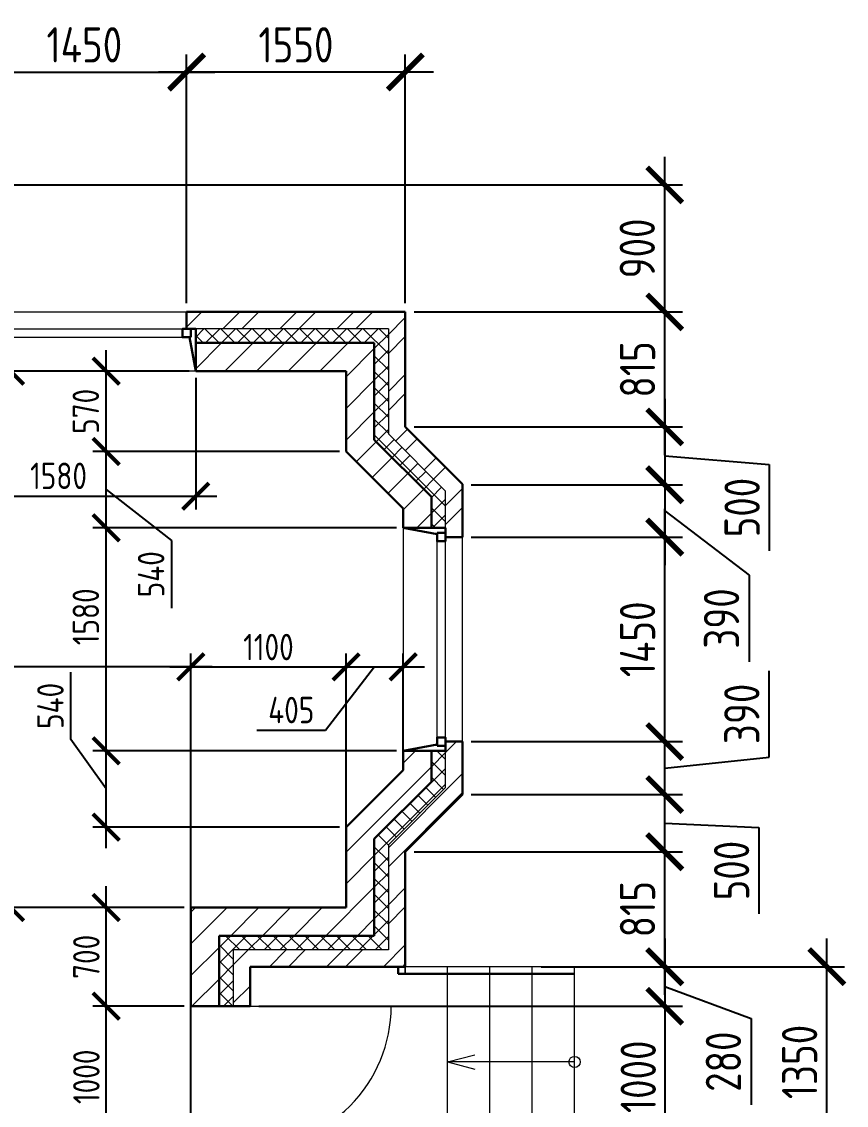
# Model space of a CAD drawing. Header units: millimetres. Extents: x -56498 to 234605, y -296269 to -29969.
# Drawn here: x 93783 to 99628, y -39588 to -31909 of the extents above; entities that cross this region are included whole.
import ezdxf

# ---------------------------------------------------------------- set-up
doc = ezdxf.new("R2010")
doc.units = ezdxf.units.MM
doc.header["$LTSCALE"] = 100
doc.header["$PDMODE"] = 35
for name, color, linetype, lineweight in [('0.3', 7, 'Continuous', 30), ('Розміри 0.09', 5, 'Continuous', 9), ('Тонкі 0.18', 142, 'Continuous', 18), ('Штрихування 0.09', 253, 'Continuous', 9)]:
    doc.layers.add(name, color=color, linetype=linetype, lineweight=lineweight)
doc.styles.add('GOST 2.304', font='CS_Gost2304.shx')
doc.dimstyles.new('SPDS', dxfattribs={"dimscale": 100, "dimtxt": 2.5, "dimasz": 2.5, "dimexe": 1.25, "dimexo": 0.625, "dimtad": 1, "dimrnd": 0.001, "dimtxsty": 'GOST 2.304', "dimblk": 'ARCHTICK', "dimcen": 2.5, "dimdle": 2, "dimadec": 0, "dimazin": 2, "dimtfac": 0.75, "dimtmove": 1, "dimatfit": 3, "dimfxl": 0, "dimtolj": 1, "dimarcsym": 0})
pattern_1 = [(45, (0, 59424.92), (-112.2532, 112.2532), [])]
pattern_2 = [(45, (0, 59424.92), (-56.1266, 56.1266), []), (135, (0, 59424.92), (-56.1266, -56.1266), [])]
pattern_3 = [(45, (0, 59424.92), (-202.05576, 202.05576), []), (45, (134.7, 59424.92), (-202.05576, 202.05576), [])]

# ---------------------------------------------------------------- blocks, each defined once
blk = doc.blocks.new('_ArchTick')
at = {"color": 0, "linetype": 'ByBlock', "const_width": 0.15}
blk.add_lwpolyline([(-0.5, -0.5), (0.5, 0.5)], dxfattribs=at)
blk = doc.blocks.new('*D934')
at = {"layer": 'Defpoints', "color": 0, "transparency": 16777216}
for p in [(97702.3, -38605.4), (99490.2, -38605.4), (97702.3, -39955.4)]:
    blk.add_point(p, dxfattribs=at)
at = {"layer": 'Розміри 0.09', "color": 0, "lineweight": -2, "transparency": 16777216}
for p, q in [((99490.2, -40155.4), (99490.2, -38405.4)), ((97764.8, -38605.4), (99615.2, -38605.4)), ((97764.8, -39955.4), (99615.2, -39955.4))]:
    blk.add_line(p, q, dxfattribs=at)
at = {"layer": 'Розміри 0.09', "color": 0, "lineweight": -2, "transparency": 16777216, "xscale": 250, "yscale": 250, "zscale": 250}
for p, rotation in [((99490.2, -38605.4), 90), ((99490.2, -39955.4), 270)]:
    blk.add_blockref('_ArchTick', p, dxfattribs=dict(at, rotation=rotation))
at = {"layer": 'Розміри 0.09', "color": 0, "transparency": 16777216, "insert": (99297.5, -39280.4), "char_height": 250, "attachment_point": 5, "rotation": 90, "style": 'GOST 2.304'}
blk.add_mtext('\\A1;1350', dxfattribs=at)
blk = doc.blocks.new('*D935')
at = {"layer": 'Defpoints', "color": 0, "transparency": 16777216}
for p in [(96907.3, -35560.4), (98341.3, -35560.4), (96907.3, -37010.4)]:
    blk.add_point(p, dxfattribs=at)
at = {"layer": 'Розміри 0.09', "color": 0, "lineweight": -2, "transparency": 16777216}
for p, q in [((98341.3, -37210.4), (98341.3, -35360.4)), ((96969.8, -35560.4), (98466.3, -35560.4)), ((96969.8, -37010.4), (98466.3, -37010.4))]:
    blk.add_line(p, q, dxfattribs=at)
at = {"layer": 'Розміри 0.09', "color": 0, "lineweight": -2, "transparency": 16777216, "xscale": 250, "yscale": 250, "zscale": 250}
for p, rotation in [((98341.3, -35560.4), 90), ((98341.3, -37010.4), 270)]:
    blk.add_blockref('_ArchTick', p, dxfattribs=dict(at, rotation=rotation))
at = {"layer": 'Розміри 0.09', "color": 0, "transparency": 16777216, "insert": (98148.6, -36285.4), "char_height": 250, "attachment_point": 5, "rotation": 90, "style": 'GOST 2.304'}
blk.add_mtext('\\A1;1450', dxfattribs=at)
blk = doc.blocks.new('*D936')
at = {"layer": 'Defpoints', "color": 0, "transparency": 16777216}
for p in [(96502.3, -37790.4), (98341.3, -37790.4), (97402.3, -38605.4)]:
    blk.add_point(p, dxfattribs=at)
at = {"layer": 'Розміри 0.09', "color": 0, "lineweight": -2, "transparency": 16777216}
for p, q in [((98341.3, -38805.4), (98341.3, -37590.4)), ((96564.8, -37790.4), (98466.3, -37790.4)), ((97464.8, -38605.4), (98466.3, -38605.4))]:
    blk.add_line(p, q, dxfattribs=at)
at = {"layer": 'Розміри 0.09', "color": 0, "lineweight": -2, "transparency": 16777216, "xscale": 250, "yscale": 250, "zscale": 250}
for p, rotation in [((98341.3, -37790.4), 90), ((98341.3, -38605.4), 270)]:
    blk.add_blockref('_ArchTick', p, dxfattribs=dict(at, rotation=rotation))
at = {"layer": 'Розміри 0.09', "color": 0, "transparency": 16777216, "insert": (98148.6, -38197.9), "char_height": 250, "attachment_point": 5, "rotation": 90, "style": 'GOST 2.304'}
blk.add_mtext('\\A1;815', dxfattribs=at)
blk = doc.blocks.new('*D937')
at = {"layer": 'Defpoints', "color": 0, "transparency": 16777216}
for p in [(96907.3, -37385.4), (98341.3, -37385.4), (96502.3, -37790.4)]:
    blk.add_point(p, dxfattribs=at)
at = {"layer": 'Розміри 0.09', "color": 0, "lineweight": -2, "transparency": 16777216}
for p, q in [((98341.3, -37990.4), (98341.3, -37185.4)), ((96969.8, -37385.4), (98466.3, -37385.4)), ((98341.3, -37587.9), (99008, -37618)), ((99008, -37618), (99008, -38230.5)), ((96564.8, -37790.4), (98466.3, -37790.4))]:
    blk.add_line(p, q, dxfattribs=at)
at = {"layer": 'Розміри 0.09', "color": 0, "lineweight": -2, "transparency": 16777216, "xscale": 250, "yscale": 250, "zscale": 250}
for p, rotation in [((98341.3, -37385.4), 90), ((98341.3, -37790.4), 270)]:
    blk.add_blockref('_ArchTick', p, dxfattribs=dict(at, rotation=rotation))
at = {"layer": 'Розміри 0.09', "color": 0, "transparency": 16777216, "insert": (98815.3, -37924.2), "char_height": 250, "attachment_point": 5, "rotation": 90, "style": 'GOST 2.304'}
blk.add_mtext('\\A1;500', dxfattribs=at)
blk = doc.blocks.new('*D938')
at = {"layer": 'Defpoints', "color": 0, "transparency": 16777216}
for p in [(96907.3, -37010.4), (98341.3, -37010.4), (96907.3, -37385.4)]:
    blk.add_point(p, dxfattribs=at)
at = {"layer": 'Розміри 0.09', "color": 0, "lineweight": -2, "transparency": 16777216}
for p, q in [((99082.5, -37120.1), (99082.5, -36507.6)), ((98341.3, -37585.4), (98341.3, -36810.4)), ((96969.8, -37010.4), (98466.3, -37010.4)), ((98341.3, -37197.9), (99082.5, -37120.1)), ((96969.8, -37385.4), (98466.3, -37385.4))]:
    blk.add_line(p, q, dxfattribs=at)
at = {"layer": 'Розміри 0.09', "color": 0, "lineweight": -2, "transparency": 16777216, "xscale": 250, "yscale": 250, "zscale": 250}
for p, rotation in [((98341.3, -37010.4), 90), ((98341.3, -37385.4), 270)]:
    blk.add_blockref('_ArchTick', p, dxfattribs=dict(at, rotation=rotation))
at = {"layer": 'Розміри 0.09', "color": 0, "transparency": 16777216, "insert": (98887.8, -36813.9), "char_height": 250, "attachment_point": 5, "rotation": 90, "style": 'GOST 2.304'}
blk.add_mtext('\\A1;390', dxfattribs=at)
blk = doc.blocks.new('*D939')
at = {"layer": 'Defpoints', "color": 0, "transparency": 16777216}
for p in [(96502.3, -34780.5), (96907.3, -35190.5), (98341.3, -35190.5)]:
    blk.add_point(p, dxfattribs=at)
at = {"layer": 'Розміри 0.09', "color": 0, "lineweight": -2, "transparency": 16777216}
for p, q in [((98341.3, -34580.5), (98341.3, -35390.5)), ((96564.8, -34780.5), (98466.3, -34780.5)), ((98341.3, -34985.5), (99082.5, -35045.8)), ((99082.5, -35045.8), (99082.5, -35658.3)), ((96969.8, -35190.5), (98466.3, -35190.5))]:
    blk.add_line(p, q, dxfattribs=at)
at = {"layer": 'Розміри 0.09', "color": 0, "lineweight": -2, "transparency": 16777216, "xscale": 250, "yscale": 250, "zscale": 250}
for p, rotation in [((98341.3, -34780.5), 90), ((98341.3, -35190.5), 270)]:
    blk.add_blockref('_ArchTick', p, dxfattribs=dict(at, rotation=rotation))
at = {"layer": 'Розміри 0.09', "color": 0, "transparency": 16777216, "insert": (98889.8, -35352), "char_height": 250, "attachment_point": 5, "rotation": 90, "style": 'GOST 2.304'}
blk.add_mtext('\\A1;500', dxfattribs=at)
blk = doc.blocks.new('*D940')
at = {"layer": 'Defpoints', "color": 0, "transparency": 16777216}
for p in [(96907.3, -35190.5), (96907.3, -35560.4), (98341.3, -35560.4)]:
    blk.add_point(p, dxfattribs=at)
at = {"layer": 'Розміри 0.09', "color": 0, "lineweight": -2, "transparency": 16777216}
for p, q in [((98341.3, -34990.5), (98341.3, -35760.4)), ((96969.8, -35190.5), (98466.3, -35190.5)), ((98341.3, -35375.5), (98938.8, -35831.7)), ((96969.8, -35560.4), (98466.3, -35560.4)), ((98938.8, -35831.7), (98938.8, -36444.2))]:
    blk.add_line(p, q, dxfattribs=at)
at = {"layer": 'Розміри 0.09', "color": 0, "lineweight": -2, "transparency": 16777216, "xscale": 250, "yscale": 250, "zscale": 250}
for p, rotation in [((98341.3, -35190.5), 90), ((98341.3, -35560.4), 270)]:
    blk.add_blockref('_ArchTick', p, dxfattribs=dict(at, rotation=rotation))
at = {"layer": 'Розміри 0.09', "color": 0, "transparency": 16777216, "insert": (98744.1, -36137.9), "char_height": 250, "attachment_point": 5, "rotation": 90, "style": 'GOST 2.304'}
blk.add_mtext('\\A1;390', dxfattribs=at)
blk = doc.blocks.new('*D941')
at = {"layer": 'Defpoints', "color": 0, "transparency": 16777216}
for p in [(96502.3, -33965.4), (98341.3, -33965.4), (96502.3, -34780.5)]:
    blk.add_point(p, dxfattribs=at)
at = {"layer": 'Розміри 0.09', "color": 0, "lineweight": -2, "transparency": 16777216}
for p, q in [((98341.3, -34980.5), (98341.3, -33765.4)), ((96564.8, -33965.4), (98466.3, -33965.4)), ((96564.8, -34780.5), (98466.3, -34780.5))]:
    blk.add_line(p, q, dxfattribs=at)
at = {"layer": 'Розміри 0.09', "color": 0, "lineweight": -2, "transparency": 16777216, "xscale": 250, "yscale": 250, "zscale": 250}
for p, rotation in [((98341.3, -33965.4), 90), ((98341.3, -34780.5), 270)]:
    blk.add_blockref('_ArchTick', p, dxfattribs=dict(at, rotation=rotation))
at = {"layer": 'Розміри 0.09', "color": 0, "transparency": 16777216, "insert": (98148.6, -34373), "char_height": 250, "attachment_point": 5, "rotation": 90, "style": 'GOST 2.304'}
blk.add_mtext('\\A1;815', dxfattribs=at)
blk = doc.blocks.new('*D942')
at = {"layer": 'Defpoints', "color": 0, "transparency": 16777216}
for p in [(89002.3, -33065.4), (98341.3, -33065.4), (96502.3, -33965.4)]:
    blk.add_point(p, dxfattribs=at)
at = {"layer": 'Розміри 0.09', "color": 0, "lineweight": -2, "transparency": 16777216}
for p, q in [((98341.3, -34165.4), (98341.3, -32865.4)), ((89064.8, -33065.4), (98466.3, -33065.4)), ((96564.8, -33965.4), (98466.3, -33965.4))]:
    blk.add_line(p, q, dxfattribs=at)
at = {"layer": 'Розміри 0.09', "color": 0, "lineweight": -2, "transparency": 16777216, "xscale": 250, "yscale": 250, "zscale": 250}
for p, rotation in [((98341.3, -33065.4), 90), ((98341.3, -33965.4), 270)]:
    blk.add_blockref('_ArchTick', p, dxfattribs=dict(at, rotation=rotation))
at = {"layer": 'Розміри 0.09', "color": 0, "transparency": 16777216, "insert": (98146.6, -33515.4), "char_height": 250, "attachment_point": 5, "rotation": 90, "style": 'GOST 2.304'}
blk.add_mtext('\\A1;900', dxfattribs=at)
blk = doc.blocks.new('*D943')
at = {"layer": 'Defpoints', "color": 0, "transparency": 16777216}
for p in [(97402.3, -38605.4), (95402.3, -38885.4), (98341.3, -38885.4)]:
    blk.add_point(p, dxfattribs=at)
at = {"layer": 'Розміри 0.09', "color": 0, "lineweight": -2, "transparency": 16777216}
for p, q in [((98341.3, -38405.4), (98341.3, -39085.4)), ((97464.8, -38605.4), (98466.3, -38605.4)), ((98341.3, -38745.4), (98954.3, -38971.9)), ((95464.8, -38885.4), (98466.3, -38885.4)), ((98954.3, -38971.9), (98954.3, -39584.4))]:
    blk.add_line(p, q, dxfattribs=at)
at = {"layer": 'Розміри 0.09', "color": 0, "lineweight": -2, "transparency": 16777216, "xscale": 250, "yscale": 250, "zscale": 250}
for p, rotation in [((98341.3, -38605.4), 90), ((98341.3, -38885.4), 270)]:
    blk.add_blockref('_ArchTick', p, dxfattribs=dict(at, rotation=rotation))
at = {"layer": 'Розміри 0.09', "color": 0, "transparency": 16777216, "insert": (98757.1, -39278.2), "char_height": 250, "attachment_point": 5, "rotation": 90, "style": 'GOST 2.304'}
blk.add_mtext('\\A1;280', dxfattribs=at)
blk = doc.blocks.new('*D944')
at = {"layer": 'Defpoints', "color": 0, "transparency": 16777216}
for p in [(95402.3, -38885.4), (95401.2, -39885.4), (98341.3, -39885.4)]:
    blk.add_point(p, dxfattribs=at)
at = {"layer": 'Розміри 0.09', "color": 0, "lineweight": -2, "transparency": 16777216}
for p, q in [((98341.3, -38685.4), (98341.3, -40085.4)), ((95464.8, -38885.4), (98466.3, -38885.4)), ((95463.7, -39885.4), (98466.3, -39885.4))]:
    blk.add_line(p, q, dxfattribs=at)
at = {"layer": 'Розміри 0.09', "color": 0, "lineweight": -2, "transparency": 16777216, "xscale": 250, "yscale": 250, "zscale": 250}
for p, rotation in [((98341.3, -38885.4), 90), ((98341.3, -39885.4), 270)]:
    blk.add_blockref('_ArchTick', p, dxfattribs=dict(at, rotation=rotation))
at = {"layer": 'Розміри 0.09', "color": 0, "transparency": 16777216, "insert": (98153.8, -39385.4), "char_height": 250, "attachment_point": 5, "rotation": 90, "style": 'GOST 2.304'}
blk.add_mtext('\\A1;1000', dxfattribs=at)
blk = doc.blocks.new('*D912')
at = {"layer": 'Defpoints', "color": 0, "transparency": 16777216}
for p in [(94952.3, -32265.4), (94952.3, -33965.4), (96502.3, -33965.4)]:
    blk.add_point(p, dxfattribs=at)
at = {"layer": 'Розміри 0.09', "color": 0, "lineweight": -2, "transparency": 16777216}
for p, q in [((94952.3, -33902.9), (94952.3, -32140.4)), ((96502.3, -33902.9), (96502.3, -32140.4)), ((96702.3, -32265.4), (94752.3, -32265.4))]:
    blk.add_line(p, q, dxfattribs=at)
at = {"layer": 'Розміри 0.09', "color": 0, "lineweight": -2, "transparency": 16777216, "xscale": 250, "yscale": 250, "zscale": 250, "rotation": 180}
blk.add_blockref('_ArchTick', (94952.3, -32265.4), dxfattribs=at)
at = {"layer": 'Розміри 0.09', "color": 0, "lineweight": -2, "transparency": 16777216, "xscale": 250, "yscale": 250, "zscale": 250}
blk.add_blockref('_ArchTick', (96502.3, -32265.4), dxfattribs=at)
at = {"layer": 'Розміри 0.09', "color": 0, "transparency": 16777216, "insert": (95727.3, -32072.8), "char_height": 250, "attachment_point": 5, "style": 'GOST 2.304'}
blk.add_mtext('\\A1;1550', dxfattribs=at)
blk = doc.blocks.new('*D913')
at = {"layer": 'Defpoints', "color": 0, "transparency": 16777216}
for p in [(94952.3, -32265.4), (93502.3, -33965.4), (94952.3, -33965.4)]:
    blk.add_point(p, dxfattribs=at)
at = {"layer": 'Розміри 0.09', "color": 0, "lineweight": -2, "transparency": 16777216}
for p, q in [((93502.3, -33902.9), (93502.3, -32140.4)), ((94952.3, -33902.9), (94952.3, -32140.4)), ((93302.3, -32265.4), (95152.3, -32265.4))]:
    blk.add_line(p, q, dxfattribs=at)
at = {"layer": 'Розміри 0.09', "color": 0, "lineweight": -2, "transparency": 16777216, "xscale": 250, "yscale": 250, "zscale": 250, "rotation": 180}
blk.add_blockref('_ArchTick', (93502.3, -32265.4), dxfattribs=at)
at = {"layer": 'Розміри 0.09', "color": 0, "lineweight": -2, "transparency": 16777216, "xscale": 250, "yscale": 250, "zscale": 250}
blk.add_blockref('_ArchTick', (94952.3, -32265.4), dxfattribs=at)
at = {"layer": 'Розміри 0.09', "color": 0, "transparency": 16777216, "insert": (94227.3, -32072.8), "char_height": 250, "attachment_point": 5, "style": 'GOST 2.304'}
blk.add_mtext('\\A1;1450', dxfattribs=at)
blk = doc.blocks.new('*D1214')
at = {"layer": 'Defpoints', "color": 0, "transparency": 16777216}
for p in [(93704.1, -34385.4), (95017.3, -34385.4), (94982.3, -38185.4)]:
    blk.add_point(p, dxfattribs=at)
at = {"layer": 'Розміри 0.09', "color": 0, "lineweight": -2, "transparency": 16777216}
for p, q in [((93704.1, -38335.4), (93704.1, -34235.4)), ((94970.4, -34385.4), (93610.4, -34385.4)), ((94935.4, -38185.4), (93610.4, -38185.4))]:
    blk.add_line(p, q, dxfattribs=at)
at = {"layer": 'Розміри 0.09', "color": 0, "lineweight": -2, "transparency": 16777216, "xscale": 187.5, "yscale": 187.5, "zscale": 187.5}
for p, rotation in [((93704.1, -34385.4), 90), ((93704.1, -38185.4), 270)]:
    blk.add_blockref('_ArchTick', p, dxfattribs=dict(at, rotation=rotation))
at = {"layer": 'Розміри 0.09', "color": 0, "transparency": 16777216, "insert": (93559.6, -36062.6), "char_height": 187.5, "attachment_point": 5, "rotation": 90, "style": 'GOST 2.304'}
blk.add_mtext('\\A1;3800', dxfattribs=at)
blk = doc.blocks.new('*D1215')
at = {"layer": 'Defpoints', "color": 0, "transparency": 16777216}
for p in [(94982.3, -38185.4), (93704.1, -40285.4), (94441.3, -40285.4)]:
    blk.add_point(p, dxfattribs=at)
at = {"layer": 'Розміри 0.09', "color": 0, "lineweight": -2, "transparency": 16777216}
for p, q in [((93704.1, -38035.4), (93704.1, -40435.4)), ((94935.4, -38185.4), (93610.4, -38185.4)), ((94394.4, -40285.4), (93610.4, -40285.4))]:
    blk.add_line(p, q, dxfattribs=at)
at = {"layer": 'Розміри 0.09', "color": 0, "lineweight": -2, "transparency": 16777216, "xscale": 187.5, "yscale": 187.5, "zscale": 187.5}
for p, rotation in [((93704.1, -38185.4), 90), ((93704.1, -40285.4), 270)]:
    blk.add_blockref('_ArchTick', p, dxfattribs=dict(at, rotation=rotation))
at = {"layer": 'Розміри 0.09', "color": 0, "transparency": 16777216, "insert": (93556.2, -39235.4), "char_height": 187.5, "attachment_point": 5, "rotation": 90, "style": 'GOST 2.304'}
blk.add_mtext('\\A1;2100', dxfattribs=at)
blk = doc.blocks.new('*D1225')
at = {"layer": 'Defpoints', "color": 0, "transparency": 16777216}
for p in [(93437.3, -34385.4), (95017.3, -34385.4), (95017.3, -35271.6)]:
    blk.add_point(p, dxfattribs=at)
at = {"layer": 'Розміри 0.09', "color": 0, "lineweight": -2, "transparency": 16777216}
for p, q in [((93437.3, -34432.3), (93437.3, -35365.4)), ((95017.3, -34432.3), (95017.3, -35365.4)), ((93287.3, -35271.6), (95167.3, -35271.6))]:
    blk.add_line(p, q, dxfattribs=at)
at = {"layer": 'Розміри 0.09', "color": 0, "lineweight": -2, "transparency": 16777216, "xscale": 187.5, "yscale": 187.5, "zscale": 187.5, "rotation": 180}
blk.add_blockref('_ArchTick', (93437.3, -35271.6), dxfattribs=at)
at = {"layer": 'Розміри 0.09', "color": 0, "lineweight": -2, "transparency": 16777216, "xscale": 187.5, "yscale": 187.5, "zscale": 187.5}
blk.add_blockref('_ArchTick', (95017.3, -35271.6), dxfattribs=at)
at = {"layer": 'Розміри 0.09', "color": 0, "transparency": 16777216, "insert": (94044.6, -35127.1), "char_height": 187.5, "attachment_point": 5, "style": 'GOST 2.304'}
blk.add_mtext('\\A1;1580', dxfattribs=at)
blk = doc.blocks.new('*D1227')
at = {"layer": 'Defpoints', "color": 0, "transparency": 16777216}
for p in [(94382.3, -38885.4), (94982.3, -38885.4), (94982.3, -39885.4)]:
    blk.add_point(p, dxfattribs=at)
at = {"layer": 'Розміри 0.09', "color": 0, "lineweight": -2, "transparency": 16777216}
for p, q in [((94382.3, -40035.4), (94382.3, -38735.4)), ((94935.4, -38885.4), (94288.5, -38885.4)), ((94935.4, -39885.4), (94288.5, -39885.4))]:
    blk.add_line(p, q, dxfattribs=at)
at = {"layer": 'Розміри 0.09', "color": 0, "lineweight": -2, "transparency": 16777216, "xscale": 187.5, "yscale": 187.5, "zscale": 187.5}
for p, rotation in [((94382.3, -38885.4), 90), ((94382.3, -39885.4), 270)]:
    blk.add_blockref('_ArchTick', p, dxfattribs=dict(at, rotation=rotation))
at = {"layer": 'Розміри 0.09', "color": 0, "transparency": 16777216, "insert": (94241.7, -39385.4), "char_height": 187.5, "attachment_point": 5, "rotation": 90, "style": 'GOST 2.304'}
blk.add_mtext('\\A1;1000', dxfattribs=at)
blk = doc.blocks.new('*D1228')
at = {"layer": 'Defpoints', "color": 0, "transparency": 16777216}
for p in [(94382.3, -38185.4), (94982.3, -38185.4), (94982.3, -38885.4)]:
    blk.add_point(p, dxfattribs=at)
at = {"layer": 'Розміри 0.09', "color": 0, "lineweight": -2, "transparency": 16777216}
for p, q in [((94382.3, -39035.4), (94382.3, -38035.4)), ((94935.4, -38185.4), (94288.5, -38185.4)), ((94935.4, -38885.4), (94288.5, -38885.4))]:
    blk.add_line(p, q, dxfattribs=at)
at = {"layer": 'Розміри 0.09', "color": 0, "lineweight": -2, "transparency": 16777216, "xscale": 187.5, "yscale": 187.5, "zscale": 187.5}
for p, rotation in [((94382.3, -38185.4), 90), ((94382.3, -38885.4), 270)]:
    blk.add_blockref('_ArchTick', p, dxfattribs=dict(at, rotation=rotation))
at = {"layer": 'Розміри 0.09', "color": 0, "transparency": 16777216, "insert": (94241.7, -38535.4), "char_height": 187.5, "attachment_point": 5, "rotation": 90, "style": 'GOST 2.304'}
blk.add_mtext('\\A1;700', dxfattribs=at)
blk = doc.blocks.new('*D1229')
at = {"layer": 'Defpoints', "color": 0, "transparency": 16777216}
for p in [(94382.3, -37075.4), (96487.3, -37075.4), (96082.3, -37616.4)]:
    blk.add_point(p, dxfattribs=at)
at = {"layer": 'Розміри 0.09', "color": 0, "lineweight": -2, "transparency": 16777216}
for p, q in [((94131.4, -36996.4), (94131.4, -36518.2)), ((94382.3, -37766.4), (94382.3, -36925.4)), ((94382.3, -37345.9), (94131.4, -36996.4)), ((96440.4, -37075.4), (94288.5, -37075.4)), ((96035.4, -37616.4), (94288.5, -37616.4))]:
    blk.add_line(p, q, dxfattribs=at)
at = {"layer": 'Розміри 0.09', "color": 0, "lineweight": -2, "transparency": 16777216, "xscale": 187.5, "yscale": 187.5, "zscale": 187.5}
for p, rotation in [((94382.3, -37075.4), 90), ((94382.3, -37616.4), 270)]:
    blk.add_blockref('_ArchTick', p, dxfattribs=dict(at, rotation=rotation))
at = {"layer": 'Розміри 0.09', "color": 0, "transparency": 16777216, "insert": (93986.9, -36757.3), "char_height": 187.5, "attachment_point": 5, "rotation": 90, "style": 'GOST 2.304'}
blk.add_mtext('\\A1;540', dxfattribs=at)
blk = doc.blocks.new('*D1230')
at = {"layer": 'Defpoints', "color": 0, "transparency": 16777216}
for p in [(94382.3, -35495.4), (96487.3, -35495.4), (96487.3, -37075.4)]:
    blk.add_point(p, dxfattribs=at)
at = {"layer": 'Розміри 0.09', "color": 0, "lineweight": -2, "transparency": 16777216}
for p, q in [((94382.3, -37225.4), (94382.3, -35345.4)), ((96440.4, -35495.4), (94288.5, -35495.4)), ((96440.4, -37075.4), (94288.5, -37075.4))]:
    blk.add_line(p, q, dxfattribs=at)
at = {"layer": 'Розміри 0.09', "color": 0, "lineweight": -2, "transparency": 16777216, "xscale": 187.5, "yscale": 187.5, "zscale": 187.5}
for p, rotation in [((94382.3, -35495.4), 90), ((94382.3, -37075.4), 270)]:
    blk.add_blockref('_ArchTick', p, dxfattribs=dict(at, rotation=rotation))
at = {"layer": 'Розміри 0.09', "color": 0, "transparency": 16777216, "insert": (94237.8, -36125.8), "char_height": 187.5, "attachment_point": 5, "rotation": 90, "style": 'GOST 2.304'}
blk.add_mtext('\\A1;1580', dxfattribs=at)
blk = doc.blocks.new('*D1231')
at = {"layer": 'Defpoints', "color": 0, "transparency": 16777216}
for p in [(94382.3, -34954.4), (96082.3, -34954.4), (96487.3, -35495.4)]:
    blk.add_point(p, dxfattribs=at)
at = {"layer": 'Розміри 0.09', "color": 0, "lineweight": -2, "transparency": 16777216}
for p, q in [((94382.3, -35645.4), (94382.3, -34804.4)), ((96035.4, -34954.4), (94288.5, -34954.4)), ((94382.3, -35224.9), (94845.2, -35585.4)), ((96440.4, -35495.4), (94288.5, -35495.4)), ((94845.2, -35585.4), (94845.2, -36063.5))]:
    blk.add_line(p, q, dxfattribs=at)
at = {"layer": 'Розміри 0.09', "color": 0, "lineweight": -2, "transparency": 16777216, "xscale": 187.5, "yscale": 187.5, "zscale": 187.5}
for p, rotation in [((94382.3, -34954.4), 90), ((94382.3, -35495.4), 270)]:
    blk.add_blockref('_ArchTick', p, dxfattribs=dict(at, rotation=rotation))
at = {"layer": 'Розміри 0.09', "color": 0, "transparency": 16777216, "insert": (94700.7, -35824.4), "char_height": 187.5, "attachment_point": 5, "rotation": 90, "style": 'GOST 2.304'}
blk.add_mtext('\\A1;540', dxfattribs=at)
blk = doc.blocks.new('*D1232')
at = {"layer": 'Defpoints', "color": 0, "transparency": 16777216}
for p in [(94382.3, -34385.4), (95017.3, -34385.4), (96082.3, -34954.4)]:
    blk.add_point(p, dxfattribs=at)
at = {"layer": 'Розміри 0.09', "color": 0, "lineweight": -2, "transparency": 16777216}
for p, q in [((94382.3, -35104.4), (94382.3, -34235.4)), ((94970.4, -34385.4), (94288.5, -34385.4)), ((96035.4, -34954.4), (94288.5, -34954.4))]:
    blk.add_line(p, q, dxfattribs=at)
at = {"layer": 'Розміри 0.09', "color": 0, "lineweight": -2, "transparency": 16777216, "xscale": 187.5, "yscale": 187.5, "zscale": 187.5}
for p, rotation in [((94382.3, -34385.4), 90), ((94382.3, -34954.4), 270)]:
    blk.add_blockref('_ArchTick', p, dxfattribs=dict(at, rotation=rotation))
at = {"layer": 'Розміри 0.09', "color": 0, "transparency": 16777216, "insert": (94237.8, -34669.9), "char_height": 187.5, "attachment_point": 5, "rotation": 90, "style": 'GOST 2.304'}
blk.add_mtext('\\A1;570', dxfattribs=at)
blk = doc.blocks.new('*D1234')
at = {"layer": 'Defpoints', "color": 0, "transparency": 16777216}
for p in [(94441.3, -40285.4), (93704.1, -40485.4), (94027.6, -40485.4)]:
    blk.add_point(p, dxfattribs=at)
at = {"layer": 'Розміри 0.09', "color": 0, "lineweight": -2, "transparency": 16777216}
for p, q in [((93237, -39983.1), (93237, -39523.7)), ((93704.1, -40385.4), (93237, -39983.1)), ((93704.1, -40135.4), (93704.1, -40635.4)), ((94394.4, -40285.4), (93610.4, -40285.4)), ((93980.7, -40485.4), (93610.4, -40485.4))]:
    blk.add_line(p, q, dxfattribs=at)
at = {"layer": 'Розміри 0.09', "color": 0, "lineweight": -2, "transparency": 16777216, "xscale": 187.5, "yscale": 187.5, "zscale": 187.5}
for p, rotation in [((93704.1, -40285.4), 90), ((93704.1, -40485.4), 270)]:
    blk.add_blockref('_ArchTick', p, dxfattribs=dict(at, rotation=rotation))
at = {"layer": 'Розміри 0.09', "color": 0, "transparency": 16777216, "insert": (93089.1, -39753.4), "char_height": 187.5, "attachment_point": 5, "rotation": 90, "style": 'GOST 2.304'}
blk.add_mtext('\\A1;200', dxfattribs=at)
blk = doc.blocks.new('*D1235')
at = {"layer": 'Defpoints', "color": 0, "transparency": 16777216}
for p in [(85782.3, -36480.7), (85782.3, -40285.4), (94982.3, -40285.4)]:
    blk.add_point(p, dxfattribs=at)
at = {"layer": 'Розміри 0.09', "color": 0, "lineweight": -2, "transparency": 16777216}
for p, q in [((85782.3, -40238.6), (85782.3, -36387)), ((94982.3, -40238.6), (94982.3, -36387)), ((95132.3, -36480.7), (85632.3, -36480.7))]:
    blk.add_line(p, q, dxfattribs=at)
at = {"layer": 'Розміри 0.09', "color": 0, "lineweight": -2, "transparency": 16777216, "xscale": 187.5, "yscale": 187.5, "zscale": 187.5, "rotation": 180}
blk.add_blockref('_ArchTick', (85782.3, -36480.7), dxfattribs=at)
at = {"layer": 'Розміри 0.09', "color": 0, "lineweight": -2, "transparency": 16777216, "xscale": 187.5, "yscale": 187.5, "zscale": 187.5}
blk.add_blockref('_ArchTick', (94982.3, -36480.7), dxfattribs=at)
at = {"layer": 'Розміри 0.09', "color": 0, "transparency": 16777216, "insert": (90382.3, -36327.4), "char_height": 187.5, "attachment_point": 5, "style": 'GOST 2.304'}
blk.add_mtext('\\A1;9200', dxfattribs=at)
blk = doc.blocks.new('*D1236')
at = {"layer": 'Defpoints', "color": 0, "transparency": 16777216}
for p in [(96082.3, -36480.7), (96082.3, -38185.4), (94982.3, -40285.4)]:
    blk.add_point(p, dxfattribs=at)
at = {"layer": 'Розміри 0.09', "color": 0, "lineweight": -2, "transparency": 16777216}
for p, q in [((94982.3, -40238.6), (94982.3, -36387)), ((96082.3, -38138.6), (96082.3, -36387)), ((94832.3, -36480.7), (96232.3, -36480.7))]:
    blk.add_line(p, q, dxfattribs=at)
at = {"layer": 'Розміри 0.09', "color": 0, "lineweight": -2, "transparency": 16777216, "xscale": 187.5, "yscale": 187.5, "zscale": 187.5, "rotation": 180}
blk.add_blockref('_ArchTick', (94982.3, -36480.7), dxfattribs=at)
at = {"layer": 'Розміри 0.09', "color": 0, "lineweight": -2, "transparency": 16777216, "xscale": 187.5, "yscale": 187.5, "zscale": 187.5}
blk.add_blockref('_ArchTick', (96082.3, -36480.7), dxfattribs=at)
at = {"layer": 'Розміри 0.09', "color": 0, "transparency": 16777216, "insert": (95532.3, -36340.1), "char_height": 187.5, "attachment_point": 5, "style": 'GOST 2.304'}
blk.add_mtext('\\A1;1100', dxfattribs=at)
blk = doc.blocks.new('*D1237')
at = {"layer": 'Defpoints', "color": 0, "transparency": 16777216}
for p in [(96487.3, -36480.7), (96487.3, -37210.8), (96082.3, -38185.4)]:
    blk.add_point(p, dxfattribs=at)
at = {"layer": 'Розміри 0.09', "color": 0, "lineweight": -2, "transparency": 16777216}
for p, q in [((96082.3, -38138.6), (96082.3, -36387)), ((96487.3, -37164), (96487.3, -36387)), ((95932.3, -36480.7), (96637.3, -36480.7)), ((96284.8, -36480.7), (95936.9, -36931.1)), ((95936.9, -36931.1), (95451, -36931.1))]:
    blk.add_line(p, q, dxfattribs=at)
at = {"layer": 'Розміри 0.09', "color": 0, "lineweight": -2, "transparency": 16777216, "xscale": 187.5, "yscale": 187.5, "zscale": 187.5, "rotation": 180}
blk.add_blockref('_ArchTick', (96082.3, -36480.7), dxfattribs=at)
at = {"layer": 'Розміри 0.09', "color": 0, "lineweight": -2, "transparency": 16777216, "xscale": 187.5, "yscale": 187.5, "zscale": 187.5}
blk.add_blockref('_ArchTick', (96487.3, -36480.7), dxfattribs=at)
at = {"layer": 'Розміри 0.09', "color": 0, "transparency": 16777216, "insert": (95694, -36786.6), "char_height": 187.5, "attachment_point": 5, "style": 'GOST 2.304'}
blk.add_mtext('\\A1;405', dxfattribs=at)

msp = doc.modelspace()

# ---------------------------------------------------------------- hatches: boundary and pattern name
at = {"layer": 'Штрихування 0.09'}
h = msp.add_hatch(dxfattribs=at)
h.set_pattern_fill('ANSI32', color=256, scale=30, style=0)
h.set_pattern_definition(pattern_3)
h.paths.add_polyline_path([(96502.29, -33965.435), (94952.289, -33965.435), (94952.289, -34085.435), (94982.289, -34085.435), (95017.289, -34085.435), (96382.29, -34085.435), (96382.29, -34830.179), (96787.284, -35235.181), (96787.284, -35495.435), (96787.284, -35560.435), (96907.284, -35560.435), (96907.284, -35185.476), (96502.29, -34780.474)])
h = msp.add_hatch(dxfattribs=at)
h.set_pattern_fill('ANSI37', color=256, scale=25, style=0)
h.set_pattern_definition(pattern_2)
h.paths.add_polyline_path([(96382.29, -34085.435), (95017.289, -34085.435), (95017.289, -34185.435), (96282.29, -34185.435), (96282.29, -34871.6), (96687.284, -35276.602), (96687.284, -35495.435), (96787.284, -35495.435), (96787.284, -35235.181), (96382.29, -34830.179)])
h = msp.add_hatch(dxfattribs=at)
h.set_pattern_fill('ANSI31', color=256, scale=50, style=0)
h.set_pattern_definition(pattern_1)
h.paths.add_polyline_path([(96282.29, -34185.435), (95017.289, -34185.435), (95017.289, -34385.435), (96082.29, -34385.435), (96082.29, -34954.441), (96487.284, -35359.443), (96487.284, -35495.435), (96687.284, -35495.435), (96687.284, -35276.602), (96282.29, -34871.6)])
h = msp.add_hatch(dxfattribs=at)
h.set_pattern_fill('ANSI32', color=256, scale=30, style=0)
h.set_pattern_definition(pattern_3)
h.paths.add_polyline_path([(95282.29, -38885.435), (95402.29, -38885.435), (95402.29, -38605.435), (96502.29, -38605.435), (96502.29, -37790.396), (96907.284, -37385.395), (96907.284, -37010.435), (96787.284, -37010.435), (96787.284, -37335.69), (96382.29, -37740.692), (96382.29, -38485.435), (95282.29, -38485.435)])
h = msp.add_hatch(dxfattribs=at)
h.set_pattern_fill('ANSI31', color=256, scale=50, style=0)
h.set_pattern_definition(pattern_1)
h.paths.add_polyline_path([(94982.29, -38885.435), (95182.29, -38885.435), (95182.29, -38385.435), (96282.29, -38385.435), (96282.29, -37699.27), (96687.284, -37294.268), (96687.284, -37075.435), (96487.284, -37075.435), (96487.284, -37211.426), (96082.29, -37616.427), (96082.29, -38185.435), (94982.29, -38185.435)])
h = msp.add_hatch(dxfattribs=at)
h.set_pattern_fill('ANSI37', color=256, scale=25, style=0)
h.set_pattern_definition(pattern_2)
h.paths.add_polyline_path([(95182.29, -38885.435), (95282.29, -38885.435), (95282.29, -38485.435), (96382.29, -38485.435), (96382.29, -37740.692), (96787.284, -37335.69), (96787.284, -37075.435), (96687.284, -37075.435), (96687.284, -37294.268), (96282.29, -37699.27), (96282.29, -38385.435), (95182.29, -38385.435)])

# ---------------------------------------------------------------- linework, layer by layer
at = {"layer": '0.3'}
for p, q in [((96502.29, -33965.435), (94952.289, -33965.435)), ((94952.289, -33965.435), (94952.289, -34085.435)), ((96502.29, -33965.435), (96502.29, -34780.474)), ((95017.289, -34085.435), (94952.289, -34085.435)), ((95017.289, -34385.435), (95017.289, -34085.435)), ((94972.289, -34145.435), (95017.289, -34385.435)), ((96282.29, -34185.435), (95017.289, -34185.435)), ((96282.29, -34185.435), (96282.29, -34871.6)), ((96082.29, -34385.435), (95017.289, -34385.435)), ((96082.29, -34385.435), (96082.29, -34954.441)), ((96907.284, -35185.476), (96502.29, -34780.474)), ((96687.284, -35276.602), (96282.29, -34871.6)), ((96487.284, -35359.443), (96082.29, -34954.441)), ((96907.284, -35560.435), (96907.284, -35185.476)), ((96687.284, -35495.435), (96687.284, -35276.602)), ((96487.284, -35495.435), (96487.284, -35359.443)), ((96487.284, -35495.435), (96787.284, -35495.435)), ((96727.284, -35540.435), (96487.284, -35495.435)), ((96787.284, -35495.435), (96787.284, -35560.435)), ((96907.284, -35560.435), (96787.284, -35560.435)), ((96907.284, -37010.435), (96787.284, -37010.435)), ((96787.284, -37075.435), (96787.284, -37010.435)), ((96907.284, -37385.395), (96907.284, -37010.435)), ((96727.284, -37030.435), (96487.284, -37075.435)), ((96487.284, -37211.426), (96487.284, -37075.435)), ((96487.284, -37075.435), (96787.284, -37075.435)), ((96687.284, -37294.268), (96687.284, -37075.435)), ((96082.29, -37616.427), (96487.284, -37211.426)), ((96282.29, -37699.27), (96687.284, -37294.268)), ((96502.29, -37790.396), (96907.284, -37385.395)), ((96082.29, -37616.427), (96082.29, -38185.435)), ((96282.29, -37699.27), (96282.29, -38385.435)), ((96502.29, -37790.396), (96502.29, -38605.435)), ((96082.29, -38185.435), (94982.29, -38185.435)), ((94982.29, -38185.435), (94982.29, -38885.435)), ((96282.29, -38385.435), (95182.29, -38385.435)), ((95182.29, -38385.435), (95182.29, -38885.435)), ((96502.29, -38605.435), (95402.29, -38605.435)), ((95402.29, -38605.435), (95402.29, -38885.435)), ((96452.29, -38655.435), (96452.29, -38605.435)), ((97702.29, -38655.435), (96452.29, -38655.435)), ((95402.29, -38885.435), (94982.29, -38885.435))]:
    msp.add_line(p, q, dxfattribs=at)
for points in [[(94982.289, -34145.435), (94982.289, -34085.435), (94922.289, -34085.435), (94922.289, -34145.435)], [(96727.284, -35530.435), (96787.284, -35530.435), (96787.284, -35590.435), (96727.284, -35590.435)], [(96727.284, -37040.435), (96787.284, -37040.435), (96787.284, -36980.435), (96727.284, -36980.435)]]:
    msp.add_lwpolyline(points, close=True, dxfattribs=at)
at = {"layer": 'Тонкі 0.18'}
for p, q in [((93502.286, -33965.435), (94952.289, -33965.435)), ((93532.286, -34085.435), (94922.289, -34085.435)), ((96382.29, -34085.435), (95017.289, -34085.435)), ((96382.29, -34085.435), (96382.29, -34830.179)), ((93532.286, -34145.435), (94922.289, -34145.435)), ((95017.289, -34385.435), (93437.286, -34385.435)), ((96787.284, -35235.181), (96382.29, -34830.179)), ((96787.284, -35495.435), (96787.284, -35235.181)), ((96487.284, -35495.435), (96487.284, -37075.435)), ((96727.284, -36980.435), (96727.284, -35590.435)), ((96787.284, -36980.435), (96787.284, -35590.435)), ((96907.284, -37010.435), (96907.284, -35560.435)), ((96787.284, -37335.69), (96787.284, -37075.435)), ((96382.29, -37740.692), (96787.284, -37335.69)), ((96382.29, -37740.692), (96382.29, -38485.435)), ((96382.29, -38485.435), (95282.29, -38485.435)), ((95282.29, -38485.435), (95282.29, -38888.203)), ((96502.29, -38605.435), (96502.29, -38655.435)), ((97702.29, -38605.435), (96502.29, -38605.435)), ((96502.29, -38655.435), (96502.29, -38605.435)), ((96802.29, -39955.435), (96802.29, -38605.435)), ((97102.29, -39955.435), (97102.29, -38605.435)), ((97402.29, -39955.435), (97402.29, -38605.435)), ((97702.29, -39955.435), (97702.29, -38605.435)), ((96802.29, -39280.435), (96995.476, -39228.671)), ((97702.29, -39280.435), (96802.29, -39280.435)), ((96802.29, -39280.435), (96995.476, -39332.199))]:
    msp.add_line(p, q, dxfattribs=at)
at = {"layer": 'Тонкі 0.18', "ltscale": 0.5}
msp.add_line((95402.29, -38885.435), (96402.29, -38885.435), dxfattribs=at)
at = {"layer": 'Тонкі 0.18'}
msp.add_circle((97702.29, -39280.435), 40, dxfattribs=at)
at = {"layer": 'Тонкі 0.18', "ltscale": 0.5}
msp.add_arc((95402.29, -38885.435), 1000, 269.9366062, 0, dxfattribs=at)

# ---------------------------------------------------------------- dimensions: what is measured, and where the dimension line sits
at = {"layer": 'Розміри 0.09'}
for base, p1, p2, angle, override, picture, middle in [((94952.289, -32265.435), (93502.286, -33965.435), (94952.289, -33965.435), 180, {"dimlfac": 1, "dimtxsty": 'GOST 2.304', "dimblk1": 'ArchTick', "dimblk2": 'ArchTick', "dimsah": 1, "dimtolj": 1}, '*D913', (94227.288, -32072.757)), ((94952.289, -32265.435), (96502.29, -33965.435), (94952.289, -33965.435), 180, {"dimlfac": 1, "dimtxsty": 'GOST 2.304', "dimblk1": 'ArchTick', "dimblk2": 'ArchTick', "dimsah": 1, "dimtolj": 1}, '*D912', (95727.29, -32072.757)), ((98341.29, -33065.435), (96502.29, -33965.435), (89002.29, -33065.435), 90, {"dimlfac": 1, "dimtxsty": 'GOST 2.304', "dimblk1": 'ArchTick', "dimblk2": 'ArchTick', "dimsah": 1, "dimtolj": 1}, '*D942', (98146.556, -33515.435)), ((98341.29, -35560.435), (96907.284, -37010.435), (96907.284, -35560.435), 270, {"dimlfac": 1, "dimtxsty": 'GOST 2.304', "dimblk1": 'ArchTick', "dimblk2": 'ArchTick', "dimsah": 1, "dimtolj": 1}, '*D935', (98148.613, -36285.435)), ((85782.29, -36480.714), (94982.29, -40285.435), (85782.29, -40285.435), 180, {"dimscale": 75, "dimlfac": 1, "dimtxsty": 'GOST 2.304', "dimblk1": 'ArchTick', "dimblk2": 'ArchTick', "dimsah": 1, "dimtolj": 1}, '*D1235', (90382.29, -36327.402)), ((96082.29, -36480.714), (94982.29, -40285.435), (96082.29, -38185.435), 180, {"dimscale": 75, "dimlfac": 1, "dimtxsty": 'GOST 2.304', "dimblk1": 'ArchTick', "dimblk2": 'ArchTick', "dimsah": 1, "dimtolj": 1}, '*D1236', (95532.29, -36340.089)), ((93704.128, -40285.435), (94982.29, -38185.435), (94441.299, -40285.435), 90, {"dimscale": 75, "dimlfac": 1, "dimtxsty": 'GOST 2.304', "dimblk1": 'ArchTick', "dimblk2": 'ArchTick', "dimsah": 1, "dimtolj": 1}, '*D1215', (93556.241, -39235.435)), ((94382.29, -38185.435), (94982.29, -38885.435), (94982.29, -38185.435), 90, {"dimscale": 75, "dimlfac": 1, "dimtxsty": 'GOST 2.304', "dimblk1": 'ArchTick', "dimblk2": 'ArchTick', "dimsah": 1, "dimtolj": 1}, '*D1228', (94241.665, -38535.435)), ((99490.218, -38605.435), (97702.29, -39955.435), (97702.29, -38605.435), 270, {"dimlfac": 1, "dimtxsty": 'GOST 2.304', "dimblk1": 'ArchTick', "dimblk2": 'ArchTick', "dimsah": 1, "dimtolj": 1}, '*D934', (99297.54, -39280.435)), ((98341.29, -39885.435), (95402.29, -38885.435), (95401.184, -39885.435), 270, {"dimlfac": 1, "dimtxsty": 'GOST 2.304', "dimblk1": 'ArchTick', "dimblk2": 'ArchTick', "dimsah": 1, "dimtolj": 1}, '*D944', (98153.79, -39385.435)), ((94382.29, -38885.435), (94982.29, -39885.435), (94982.29, -38885.435), 90, {"dimscale": 75, "dimlfac": 1, "dimtxsty": 'GOST 2.304', "dimblk1": 'ArchTick', "dimblk2": 'ArchTick', "dimsah": 1, "dimtolj": 1}, '*D1227', (94241.665, -39385.435))]:
    dim = msp.add_linear_dim(base=base, p1=p1, p2=p2, angle=angle, dimstyle='SPDS', override=override, dxfattribs=at)
    dim.commit()
    dim.dimension.update_dxf_attribs({"geometry": picture, "text_midpoint": middle})
for base, p1, p2, angle, text, override, picture, middle in [((98341.29, -33965.435), (96502.29, -34780.474), (96502.29, -33965.435), 90, '815', {"dimlfac": 1, "dimtxsty": 'GOST 2.304', "dimblk1": 'ArchTick', "dimblk2": 'ArchTick', "dimsah": 1, "dimtolj": 1}, '*D941', (98148.613, -34372.955)), ((94382.29, -34385.435), (96082.29, -34954.441), (95017.289, -34385.435), 90, '570', {"dimscale": 75, "dimlfac": 1, "dimtxsty": 'GOST 2.304', "dimblk1": 'ArchTick', "dimblk2": 'ArchTick', "dimsah": 1, "dimtolj": 1}, '*D1232', (94237.782, -34669.938)), ((98341.29, -37790.396), (97402.29, -38605.435), (96502.29, -37790.396), 270, '815', {"dimlfac": 1, "dimtxsty": 'GOST 2.304', "dimblk1": 'ArchTick', "dimblk2": 'ArchTick', "dimsah": 1, "dimtolj": 1}, '*D936', (98148.613, -38197.916))]:
    dim = msp.add_linear_dim(base=base, p1=p1, p2=p2, angle=angle, text=text, dimstyle='SPDS', override=override, dxfattribs=at)
    dim.commit()
    dim.dimension.update_dxf_attribs({"geometry": picture, "text_midpoint": middle})
for base, p1, p2, angle, override, picture, middle in [((93704.128, -34385.435), (94982.29, -38185.435), (95017.289, -34385.435), 90, {"dimscale": 75, "dimlfac": 1, "dimtxsty": 'GOST 2.304', "dimblk1": 'ArchTick', "dimblk2": 'ArchTick', "dimsah": 1, "dimtolj": 1}, '*D1214', (93704.128, -36062.576)), ((95017.289, -35271.627), (93437.286, -34385.435), (95017.289, -34385.435), 180, {"dimscale": 75, "dimlfac": 1, "dimtxsty": 'GOST 2.304', "dimblk1": 'ArchTick', "dimblk2": 'ArchTick', "dimsah": 1, "dimtolj": 1}, '*D1225', (94044.611, -35271.627)), ((94382.29, -35495.435), (96487.284, -37075.435), (96487.284, -35495.435), 90, {"dimscale": 75, "dimlfac": 1, "dimtxsty": 'GOST 2.304', "dimblk1": 'ArchTick', "dimblk2": 'ArchTick', "dimsah": 1, "dimtolj": 1}, '*D1230', (94382.29, -36125.824)), ((98341.29, -38885.435), (97402.29, -38605.435), (95402.29, -38885.435), 270, {"dimlfac": 1, "dimtxsty": 'GOST 2.304', "dimblk1": 'ArchTick', "dimblk2": 'ArchTick', "dimsah": 1, "dimtolj": 1}, '*D943', (98954.261, -39034.407)), ((93704.128, -40485.435), (94441.299, -40285.435), (94027.559, -40485.435), 90, {"dimscale": 75, "dimlfac": 1, "dimtxsty": 'GOST 2.304', "dimblk1": 'ArchTick', "dimblk2": 'ArchTick', "dimsah": 1, "dimtolj": 1}, '*D1234', (93237.03, -39936.232))]:
    dim = msp.add_linear_dim(base=base, p1=p1, p2=p2, angle=angle, dimstyle='SPDS', override=override, dxfattribs=at)
    dim.commit()
    dim.dimension.update_dxf_attribs({"geometry": picture, "text_midpoint": middle, "dimtype": 160})
for base, p1, p2, angle, text, override, picture, middle in [((98341.29, -35190.476), (96502.29, -34780.474), (96907.284, -35190.476), 90, '500', {"dimlfac": 1, "dimtxsty": 'GOST 2.304', "dimblk1": 'ArchTick', "dimblk2": 'ArchTick', "dimsah": 1, "dimtolj": 1}, '*D939', (99082.504, -35108.287)), ((94382.29, -34954.441), (96487.284, -35495.435), (96082.29, -34954.441), 90, '540', {"dimscale": 75, "dimlfac": 1, "dimtxsty": 'GOST 2.304', "dimblk1": 'ArchTick', "dimblk2": 'ArchTick', "dimsah": 1, "dimtolj": 1}, '*D1231', (94845.248, -35632.245)), ((98341.29, -35560.435), (96907.284, -35190.476), (96907.284, -35560.435), 90, '390', {"dimlfac": 1, "dimtxsty": 'GOST 2.304', "dimblk1": 'ArchTick', "dimblk2": 'ArchTick', "dimsah": 1, "dimtolj": 1}, '*D940', (98938.83, -35894.173)), ((96487.284, -36480.714), (96082.29, -38185.435), (96487.284, -37210.835), 180, '405', {"dimscale": 75, "dimlfac": 1, "dimtxsty": 'GOST 2.304', "dimblk1": 'ArchTick', "dimblk2": 'ArchTick', "dimsah": 1, "dimtolj": 1}, '*D1237', (95890.044, -36931.135)), ((94382.29, -37075.435), (96082.29, -37616.427), (96487.284, -37075.435), 90, '540', {"dimscale": 75, "dimlfac": 1, "dimtxsty": 'GOST 2.304', "dimblk1": 'ArchTick', "dimblk2": 'ArchTick', "dimsah": 1, "dimtolj": 1}, '*D1229', (94131.439, -36949.498)), ((98341.29, -37010.435), (96907.284, -37385.395), (96907.284, -37010.435), 270, '390', {"dimlfac": 1, "dimtxsty": 'GOST 2.304', "dimblk1": 'ArchTick', "dimblk2": 'ArchTick', "dimsah": 1, "dimtolj": 1}, '*D938', (99082.504, -37057.634)), ((98341.29, -37385.395), (96502.29, -37790.396), (96907.284, -37385.395), 270, '500', {"dimlfac": 1, "dimtxsty": 'GOST 2.304', "dimblk1": 'ArchTick', "dimblk2": 'ArchTick', "dimsah": 1, "dimtolj": 1}, '*D937', (99007.987, -37680.496))]:
    dim = msp.add_linear_dim(base=base, p1=p1, p2=p2, angle=angle, text=text, dimstyle='SPDS', override=override, dxfattribs=at)
    dim.commit()
    dim.dimension.update_dxf_attribs({"geometry": picture, "text_midpoint": middle, "dimtype": 160})

doc.saveas('drawing.dxf')
